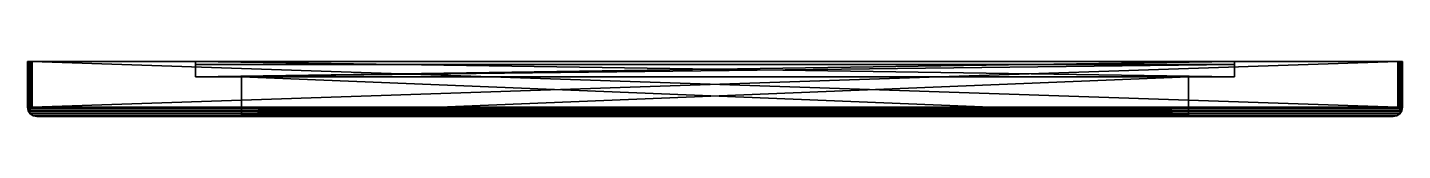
# Model space of a CAD drawing. Header units: centimetres. Extents: x -22.5 to 22.5, y -1.8 to 0.
import ezdxf

# ---------------------------------------------------------------- set-up
doc = ezdxf.new("R2010")
doc.units = ezdxf.units.CM
doc.header["$MEASUREMENT"] = 0
doc.layers.add('CAB_DOOR_GLASS', color=254, linetype='Continuous')
doc.layers.add('CAB_DOORS', color=31, linetype='Continuous')

msp = doc.modelspace()

# ---------------------------------------------------------------- meshes
at = {"layer": 'CAB_DOOR_GLASS', "color": 254}
mesh = msp.add_polyface(dxfattribs=at)
corners = [(-17, -0.5, 5.5), (17, -0.5, 5.5), (-17, -0.5, 60.8), (17, -0.5, 60.8), (17, -0.1, 60.8), (-17, -0.1, 60.8), (17, -0.1, 5.5), (-17, -0.1, 5.5)]
mesh.append_faces([[corners[k] for k in face] for face in [(2, 1, 3), (2, 4, 5), (4, 1, 6), (7, 2, 5), (6, 0, 7), (4, 7, 5)]], dxfattribs={"vtx0": -1, "color": 254})
mesh.append_faces([[corners[k] for k in face] for face in [(0, 1, 2), (3, 4, 2), (3, 1, 4), (0, 2, 7), (1, 0, 6), (6, 7, 4)]], dxfattribs={"vtx1": -1, "color": 254})
at = {"layer": 'CAB_DOORS', "color": 31}
mesh = msp.add_polyface(dxfattribs=at)
corners = [(-17, -0.5, 5.5), (-17, 0, 5.5), (-17, -0.5, 60.8), (-17, 0, 60.8), (17, -0.5, 60.8), (17, 0, 60.8), (17, -0.5, 5.5), (17, 0, 5.5), (-15.5, -0.5, 59.3), (-15.5, -0.5, 7), (15.5, -0.5, 7), (15.5, -0.5, 59.3), (-15.5, -1.764, 7), (-15.5, -1.764, 59.3), (15.5, -1.764, 59.3), (15.5, -1.764, 7), (15.545, -1.789, 6.955), (15.545, -1.789, 59.345), (-15.545, -1.789, 6.955), (-22.456, -1.646, 66.256), (-22.456, 0, 66.256), (-22.477, -1.615, 66.224), (-22.489, 0, 66.207), (-22.489, -1.557, 66.207), (-22.5, -1.5, 66.15), (-22.5, 0, 66.15), (-22.424, -1.615, 66.277), (-22.407, 0, 66.289), (-22.407, -1.557, 66.289), (-22.35, -1.5, 66.3), (-22.35, 0, 66.3), (22.456, -1.646, 0.044), (22.456, 0, 0.044), (22.477, -1.615, 0.076), (22.489, 0, 0.093), (22.489, -1.557, 0.093), (22.5, -1.5, 0.15), (22.5, 0, 0.15), (22.424, -1.615, 0.023), (22.407, 0, 0.011), (22.407, -1.557, 0.011), (22.35, -1.5), (22.35, 0), (22.489, -1.557, 66.207), (22.489, 0, 66.207), (22.477, -1.615, 66.224), (22.456, 0, 66.256), (22.456, -1.646, 66.256), (22.424, -1.615, 66.277), (22.407, 0, 66.289), (22.407, -1.557, 66.289), (22.35, -1.5, 66.3), (22.35, 0, 66.3), (22.5, -1.5, 66.15), (22.5, 0, 66.15), (-22.489, -1.557, 0.093), (-22.489, 0, 0.093), (-22.477, -1.615, 0.076), (-22.456, 0, 0.044), (-22.456, -1.646, 0.044), (-22.424, -1.615, 0.023), (-22.407, 0, 0.011), (-22.407, -1.557, 0.011), (-22.35, -1.5), (-22.35, 0), (-22.5, -1.5, 0.15), (-22.5, 0, 0.15), (-22.412, -1.712, 66.212), (-22.412, -1.712, 0.088), (-22.315, -1.777, 0.185), (-22.315, -1.777, 66.115), (-22.2, -1.8, 0.3), (-22.2, -1.8, 66), (-15.611, -1.8, 6.889), (-15.611, -1.8, 59.411), (-15.545, -1.789, 59.345), (22.412, -1.712, 66.212), (22.315, -1.777, 66.115), (22.2, -1.8, 66), (15.611, -1.8, 59.411), (22.412, -1.712, 0.088), (22.315, -1.777, 0.185), (22.2, -1.8, 0.3), (15.611, -1.8, 6.889)]
mesh.append_faces([[corners[k] for k in face] for face in [(2, 1, 3), (5, 2, 3), (6, 5, 7), (1, 6, 7), (12, 8, 13), (13, 11, 14), (14, 10, 15), (15, 9, 12), (14, 16, 17), (15, 18, 16), (24, 22, 25), (27, 26, 28), (27, 29, 30), (36, 34, 37), (39, 38, 40), (39, 41, 42), (51, 49, 52), (44, 53, 54), (63, 61, 64), (56, 65, 66), (54, 46, 44), (65, 25, 66), (67, 69, 70), (70, 71, 72), (74, 18, 75), (12, 75, 18), (52, 29, 51), (76, 19, 67), (76, 70, 77), (77, 72, 78), (79, 75, 17), (13, 17, 75), (53, 37, 54), (80, 77, 81), (81, 78, 82), (83, 17, 16), (64, 41, 63), (68, 31, 80), (68, 81, 69), (69, 82, 71), (73, 16, 18)]], dxfattribs={"vtx0": -1, "color": 31})
mesh.append_faces([[corners[k] for k in face] for face in [(9, 0, 8), (0, 10, 6), (20, 26, 27), (32, 38, 39), (36, 43, 35), (24, 55, 23), (7, 64, 1), (37, 5, 54), (49, 54, 52), (52, 5, 30), (30, 25, 27), (42, 37, 39), (21, 59, 19), (51, 28, 50), (48, 19, 47), (47, 19, 76), (33, 47, 31), (63, 40, 62), (60, 31, 59), (59, 31, 68), (73, 71, 83), (71, 74, 72)]], dxfattribs={"vtx0": -1, "vtx1": -1, "color": 31})
mesh.append_faces([[corners[k] for k in face] for face in [(64, 66, 1), (7, 37, 42), (54, 5, 52), (30, 3, 25)]], dxfattribs={"vtx0": -1, "vtx1": -1, "vtx2": -1, "color": 31})
mesh.append_faces([[corners[k] for k in face] for face in [(6, 10, 11), (4, 11, 8), (21, 20, 22), (33, 32, 34), (45, 44, 46), (48, 46, 49), (57, 56, 58), (60, 58, 61), (43, 33, 35), (55, 21, 23), (7, 42, 64), (30, 5, 3), (25, 3, 1), (25, 20, 27), (37, 32, 39), (66, 61, 58), (28, 48, 50), (40, 60, 62), (72, 74, 79), (78, 79, 83)]], dxfattribs={"vtx0": -1, "vtx2": -1, "color": 31})
mesh.append_faces([[corners[k] for k in face] for face in [(0, 1, 2), (4, 2, 5), (4, 5, 6), (0, 6, 1), (9, 8, 12), (8, 11, 13), (11, 10, 14), (10, 9, 15), (15, 16, 14), (12, 18, 15), (19, 20, 21), (23, 21, 22), (23, 22, 24), (19, 26, 20), (28, 29, 27), (31, 32, 33), (35, 33, 34), (35, 34, 36), (31, 38, 32), (40, 41, 39), (43, 44, 45), (47, 45, 46), (47, 46, 48), (50, 48, 49), (50, 49, 51), (43, 53, 44), (55, 56, 57), (59, 57, 58), (59, 58, 60), (62, 60, 61), (62, 61, 63), (55, 65, 56), (45, 33, 43), (57, 21, 55), (22, 20, 25), (34, 32, 37), (56, 66, 58), (24, 25, 65), (68, 67, 59), (57, 59, 21), (68, 69, 67), (69, 71, 70), (73, 18, 74), (13, 75, 12), (30, 29, 52), (26, 48, 28), (26, 19, 48), (67, 70, 76), (70, 72, 77), (74, 75, 79), (14, 17, 13), (36, 37, 53), (76, 80, 47), (45, 47, 33), (76, 77, 80), (77, 78, 81), (79, 17, 83), (42, 41, 64), (38, 60, 40), (38, 31, 60), (80, 81, 68), (81, 82, 69), (83, 16, 73)]], dxfattribs={"vtx1": -1, "color": 31})
mesh.append_faces([[corners[k] for k in face] for face in [(0, 2, 8), (9, 10, 0), (2, 4, 8), (4, 6, 11), (7, 5, 37), (49, 46, 54), (66, 25, 1), (64, 61, 66), (67, 19, 59), (80, 31, 47), (71, 82, 83), (73, 74, 71), (82, 78, 83), (78, 72, 79)]], dxfattribs={"vtx1": -1, "vtx2": -1, "color": 31})
mesh.append_faces([[corners[k] for k in face] for face in [(36, 53, 43), (24, 65, 55), (51, 29, 28), (63, 41, 40)]], dxfattribs={"vtx2": -1, "color": 31})

doc.saveas('drawing.dxf')
